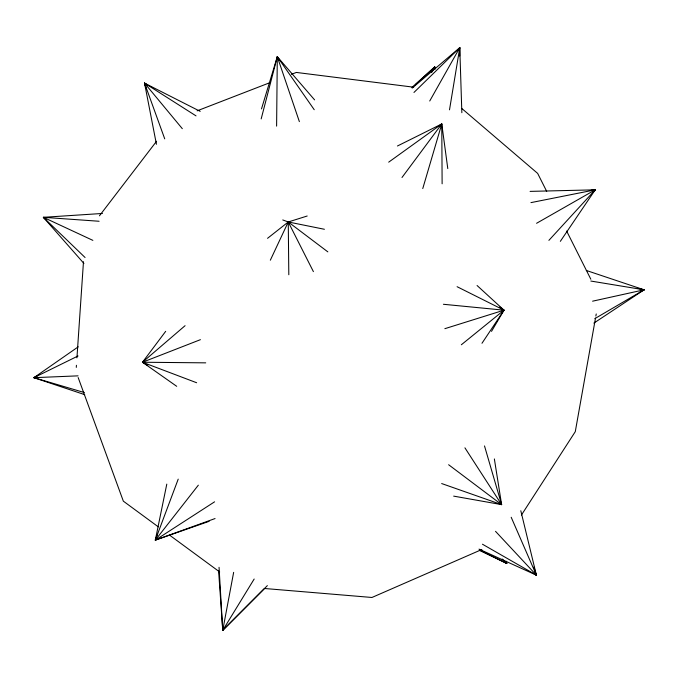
<?xml version="1.0" encoding="UTF-8"?>
<svg xmlns="http://www.w3.org/2000/svg" width="678" height="678" viewBox="0 0 678 678"><rect width="100%" height="100%" fill="white"/><g stroke="black" fill="none" stroke-linecap="round" stroke-linejoin="round"><path stroke-width="1.02" d="M459.701 56.071L459.769 47.68L412.165 88.106M276.607 126.125L277.302 56.698L314.592 99.869M434.691 69.037L434.717 66.944L411.944 87.411M76.283 367.391L76.428 365.273M76.936 357.874L83.479 261.708M449.506 109.836L459.769 47.68L413.961 92.454M595.496 318.126L575.283 431.657L521.441 515.026M595.869 316.041L596.242 313.956M267.361 585.623L222.748 630.32L233.647 572.351M209.138 521.331L155.321 540.129L166.796 484.109M261.174 118.913L277.302 56.698L314.228 109.717M434.174 68.97L434.717 66.944L415.419 84.742M422.767 188.56L441.768 123.955L397.452 145.99M261.496 108.921L277.302 56.698L279.395 60.359M215.062 518.551L155.321 540.129L156.982 535.137M214.587 501.822L155.321 540.129L178.212 479.134M458.93 49.613L459.769 47.68L461.854 112.709M270.327 260.208L288.26 221.977L307.193 216.011M431.632 72.478L434.717 66.944L435.03 69.029M429.733 100.997L459.769 47.68L457.769 50.13M491.525 331.356L504 310.177L477.075 285.514M218.587 570.647L222.748 630.32L223.825 628.523M219.053 567.308L222.748 630.32L254.165 579.029M481.982 343.271L504 310.177L499.881 307.117M560.342 241.334L595.216 189.832L530.086 191.382M401.995 177.483L441.768 123.955L447.785 168.576M165.678 331.339L142.49 362.238L176.712 386.316M99.454 215.807L156.559 141.27M155.321 540.129L198.332 485.177M593.852 191.45L595.216 189.832L591.038 190.213M548.892 240.368L595.216 189.832L530.942 202.62M222.748 630.32L264.496 588.487L371.951 597.471L481.872 549.494M185.077 325.686L142.49 362.238L147.787 365.459M144.075 360.908L142.49 362.238L196.637 382.739M461.345 344.763L504 310.177L457.091 286.701M267.539 238.325L288.26 221.977L324.415 229.274M440.107 125.21L441.768 123.955L442.124 183.806M388.697 162.161L441.768 123.955M84.716 394.655L33.9 377.68L78.233 346.831M593.852 323.118L644.1 289.811L586.309 270.463M594.835 318.643L644.1 289.811L637.922 288.353M536.569 223.291L595.216 189.832M84.301 392.537L33.9 377.68L37.604 375.663M37.027 378.078L33.9 377.68L78.038 355.975M640.227 291.472L644.1 289.811L590.835 281.048M200.425 339.67L142.49 362.238L205.731 362.849M197.145 110.828L269.819 82.699M291.421 74.334L296.328 72.436L413.699 87.199M444.853 328.677L504 310.177L443.412 304.278M592.597 301.185L644.1 289.811L641.99 289.947M642.007 290.099L644.1 289.811M102.446 213.46L43.358 217.316L83.919 263.437M33.9 377.68L78.063 375.849M99.098 221.257L43.358 217.316L85.064 257.496M453.667 496.127L501.618 504.627L494.364 458.938M441.666 483.55L501.618 504.627L484.507 445.929M282.751 219.943L288.26 221.977L327.847 251.869M478.999 549.121L536.4 575.156L520.806 510.737M92.869 240.368L43.358 217.316L45.807 219.333M479.338 550.316L506.729 563.426L506.432 561.35M480.253 550.324L506.729 563.426L506.186 561.384M200.222 111.37L144.541 83.123L156.432 144.295M482.456 544.214L536.4 575.156L533.9 567.147M196.027 115.879L144.541 83.123L145.999 88.191M534.628 573.995L536.4 575.156L511.195 517.263M146.253 84.335L144.541 83.123L164.729 138.863M158.296 526.848L123.337 501.152L78.165 377.553M169.373 534.993L219.672 571.961M448.624 464.727L501.618 504.627L500.737 502.745M504.296 561.435L506.729 563.426L506.102 561.418M461.726 108.421L537.662 173.407L546.688 191.357M502.254 559.036L506.729 563.426M495.516 531.332L536.4 575.156L535.179 573.435M182.314 128.684L144.541 83.123L145.804 84.801M464.922 447.836L501.618 504.627M313.406 271.641L288.26 221.977L288.811 274.751M566.63 231.045L590.843 279.243M299.371 121.633L277.302 56.698L277.726 58.766M434.717 66.944L434.776 69.037"/></g></svg>
